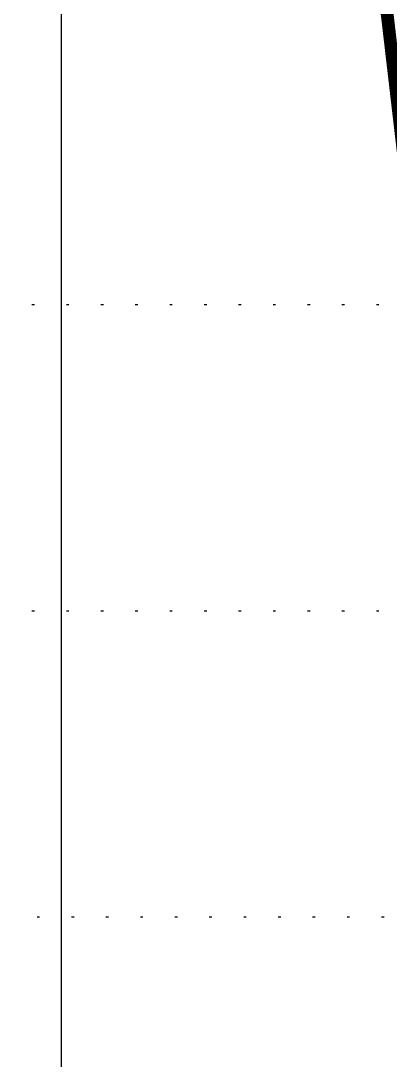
# Model space of a CAD drawing. Header units: millimetres. Extents: x -1499 to 6658, y -12483 to -6008.
# Drawn here: x 2114.57 to 2129.05, y -10906.67 to -10865.95 of the extents above; entities that cross this region are included whole.
import ezdxf

# ---------------------------------------------------------------- set-up
doc = ezdxf.new("R2010")
doc.units = ezdxf.units.MM
doc.linetypes.add('A-DOTLN01H', pattern=[0.125, 0, -0.125])
doc.linetypes.add('CONT', pattern=[2, 1, 1])
for name, color, linetype in [('CC-CUTT', 7, 'CONT'), ('CR-GRID', 56, 'A-DOTLN01H'), ('수직그리드', 1, 'Continuous')]:
    doc.layers.add(name, color=color, linetype=linetype)

msp = doc.modelspace()

# ---------------------------------------------------------------- linework, layer by layer
at = {"layer": 'CC-CUTT', "const_width": 0.5, "flags": 128}
msp.add_lwpolyline([(2132.646, -10897.559), (2127.627, -10854.531)], dxfattribs=at)
at = {"layer": 'CR-GRID', "linetype": 'A-DOTLN01H', "ltscale": 10}
for p, q in [((696.157, -10877.058), (2236.157, -10877.058)), ((696.157, -10889.058), (6196.157, -10889.058)), ((1436.157, -10901.058), (6196.157, -10901.058))]:
    msp.add_line(p, q, dxfattribs=at)
at = {"layer": '수직그리드'}
msp.add_line((2116.157, -10769.088), (2116.157, -11873.058), dxfattribs=at)

doc.saveas('drawing.dxf')
